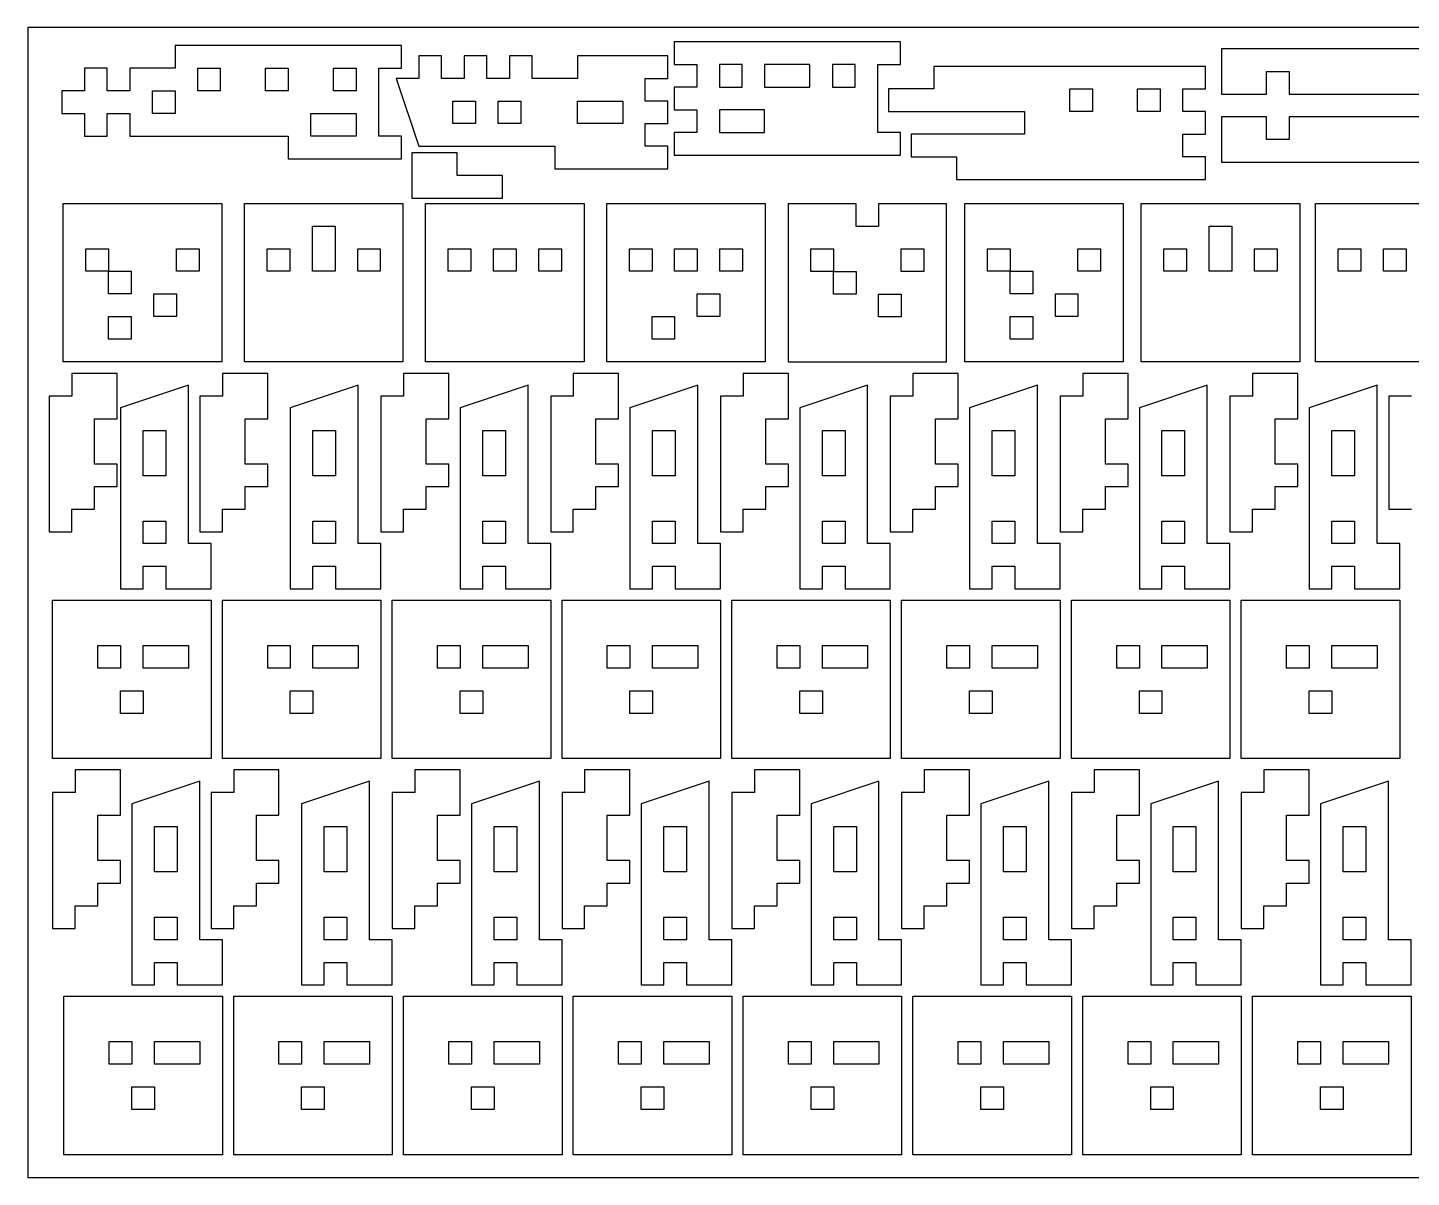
# Model space of a CAD drawing. Extents: x 0 to 610, y 0 to 305.
# Drawn here: x 0 to 366.7, y 0 to 304.8 of the extents above; entities that cross this region are included whole.
import ezdxf

# ---------------------------------------------------------------- set-up
doc = ezdxf.new("R2010")
doc.units = 0
doc.header["$MEASUREMENT"] = 0
doc.layers.add('LAYER_04', color=98, linetype='CONTINUOUS')
doc.layers.add('SQUARE', color=1, linetype='CONTINUOUS')

msp = doc.modelspace()

# ---------------------------------------------------------------- linework, layer by layer
at = {"layer": 'LAYER_04'}
for p, q in [((609.6, 304.8), (0, 304.8)), ((0, 304.8), (0, 0)), ((0, 0), (609.6, 0))]:
    msp.add_line(p, q, dxfattribs=at)
at = {"layer": 'SQUARE'}
for p, q in [((231.3, 301.04), (171.3, 301.04)), ((171.3, 301.04), (171.3, 295.04)), ((231.3, 295.04), (231.3, 301.04)), ((99.05, 300.03), (39.05, 300.03)), ((39.05, 300.03), (39.05, 294.03)), ((99.05, 294.03), (99.05, 300.03)), ((103.68, 297.35), (103.68, 291.35)), ((109.68, 297.35), (103.68, 297.35)), ((109.68, 291.35), (109.68, 297.35)), ((121.68, 297.35), (115.68, 297.35)), ((115.68, 297.35), (115.68, 291.35)), ((121.68, 291.35), (121.68, 297.35)), ((133.68, 297.35), (127.68, 297.35)), ((127.68, 297.35), (127.68, 291.35)), ((133.68, 291.35), (133.68, 297.35)), ((169.68, 297.35), (145.68, 297.35)), ((145.68, 297.35), (145.68, 291.35)), ((169.68, 291.35), (169.68, 297.35)), ((388.33, 299.18), (316.33, 299.18)), ((316.33, 299.18), (316.33, 287.18)), ((21.05, 294.03), (15.05, 294.03)), ((15.05, 294.03), (15.05, 288.03)), ((21.05, 288.03), (21.05, 294.03)), ((39.05, 294.03), (27.05, 294.03)), ((27.05, 294.03), (27.05, 288.03)), ((45.05, 294.03), (51.05, 294.03)), ((45.05, 288.03), (45.05, 294.03)), ((51.05, 294.03), (51.05, 288.03)), ((63.05, 294.03), (69.05, 294.03)), ((63.05, 288.03), (63.05, 294.03)), ((69.05, 294.03), (69.05, 288.03)), ((81.05, 294.03), (87.05, 294.03)), ((81.05, 288.03), (81.05, 294.03)), ((87.05, 294.03), (87.05, 288.03)), ((93.05, 288.03), (93.05, 294.03)), ((93.05, 294.03), (99.05, 294.03)), ((171.3, 295.04), (177.3, 295.04)), ((177.3, 295.04), (177.3, 289.04)), ((189.3, 295.04), (183.3, 295.04)), ((183.3, 295.04), (183.3, 289.04)), ((189.3, 289.04), (189.3, 295.04)), ((207.3, 295.04), (195.3, 295.04)), ((195.3, 295.04), (195.3, 289.04)), ((207.3, 289.04), (207.3, 295.04)), ((219.3, 295.04), (213.3, 295.04)), ((213.3, 295.04), (213.3, 289.04)), ((219.3, 289.04), (219.3, 295.04)), ((225.3, 289.04), (225.3, 295.04)), ((225.3, 295.04), (231.3, 295.04)), ((312.15, 294.54), (240.15, 294.54)), ((240.15, 294.54), (240.15, 288.54)), ((312.15, 288.54), (312.15, 294.54)), ((103.68, 291.35), (97.68, 291.35)), ((97.68, 291.35), (103.68, 273.35)), ((115.68, 291.35), (109.68, 291.35)), ((127.68, 291.35), (121.68, 291.35)), ((145.68, 291.35), (133.68, 291.35)), ((163.68, 285.35), (163.68, 291.35)), ((163.68, 291.35), (169.68, 291.35)), ((328.33, 287.18), (328.33, 293.18)), ((328.33, 293.18), (334.33, 293.18)), ((334.33, 293.18), (334.33, 287.18)), ((15.05, 288.03), (9.05, 288.03)), ((9.05, 288.03), (9.05, 282.03)), ((27.05, 288.03), (21.05, 288.03)), ((33.05, 288.03), (39.05, 288.03)), ((33.05, 282.03), (33.05, 288.03)), ((39.05, 288.03), (39.05, 282.03)), ((51.05, 288.03), (45.05, 288.03)), ((69.05, 288.03), (63.05, 288.03)), ((87.05, 288.03), (81.05, 288.03)), ((93.05, 282.03), (93.05, 288.03)), ((177.3, 289.04), (171.3, 289.04)), ((171.3, 289.04), (171.3, 283.04)), ((183.3, 289.04), (189.3, 289.04)), ((195.3, 289.04), (207.3, 289.04)), ((213.3, 289.04), (219.3, 289.04)), ((225.3, 283.04), (225.3, 289.04)), ((240.15, 288.54), (228.15, 288.54)), ((228.15, 288.54), (228.15, 282.54)), ((276.15, 288.54), (282.15, 288.54)), ((276.15, 282.54), (276.15, 288.54)), ((282.15, 288.54), (282.15, 282.54)), ((294.15, 288.54), (300.15, 288.54)), ((294.15, 282.54), (294.15, 288.54)), ((300.15, 288.54), (300.15, 282.54)), ((306.15, 282.54), (306.15, 288.54)), ((306.15, 288.54), (312.15, 288.54)), ((316.33, 287.18), (328.33, 287.18)), ((334.33, 287.18), (376.33, 287.18)), ((112.68, 285.35), (118.68, 285.35)), ((112.68, 279.35), (112.68, 285.35)), ((118.68, 285.35), (118.68, 279.35)), ((124.68, 285.35), (130.68, 285.35)), ((124.68, 279.35), (124.68, 285.35)), ((130.68, 285.35), (130.68, 279.35)), ((145.68, 285.35), (157.68, 285.35)), ((145.68, 279.35), (145.68, 285.35)), ((157.68, 285.35), (157.68, 279.35)), ((169.68, 285.35), (163.68, 285.35)), ((169.68, 279.35), (169.68, 285.35)), ((171.3, 283.04), (177.3, 283.04)), ((177.3, 283.04), (177.3, 277.04)), ((195.3, 283.04), (183.3, 283.04)), ((183.3, 283.04), (183.3, 277.04)), ((195.3, 277.04), (195.3, 283.04)), ((225.3, 277.04), (225.3, 283.04)), ((228.15, 282.54), (264.15, 282.54)), ((264.15, 282.54), (264.15, 276.54)), ((282.15, 282.54), (276.15, 282.54)), ((300.15, 282.54), (294.15, 282.54)), ((312.15, 282.54), (306.15, 282.54)), ((312.15, 276.54), (312.15, 282.54)), ((9.05, 282.03), (15.05, 282.03)), ((15.05, 282.03), (15.05, 276.03)), ((21.05, 276.03), (21.05, 282.03)), ((21.05, 282.03), (27.05, 282.03)), ((27.05, 282.03), (27.05, 276.03)), ((39.05, 282.03), (33.05, 282.03)), ((75.05, 282.03), (87.05, 282.03)), ((75.05, 276.03), (75.05, 282.03)), ((87.05, 282.03), (87.05, 276.03)), ((93.05, 276.03), (93.05, 282.03)), ((118.68, 279.35), (112.68, 279.35)), ((130.68, 279.35), (124.68, 279.35)), ((157.68, 279.35), (145.68, 279.35)), ((163.68, 273.35), (163.68, 279.35)), ((163.68, 279.35), (169.68, 279.35)), ((328.33, 281.18), (316.33, 281.18)), ((316.33, 281.18), (316.33, 269.18)), ((328.33, 275.18), (328.33, 281.18)), ((376.33, 281.18), (334.33, 281.18)), ((334.33, 281.18), (334.33, 275.18)), ((15.05, 276.03), (21.05, 276.03)), ((27.05, 276.03), (69.05, 276.03)), ((69.05, 276.03), (69.05, 270.03)), ((87.05, 276.03), (75.05, 276.03)), ((99.05, 276.03), (93.05, 276.03)), ((99.05, 270.03), (99.05, 276.03)), ((177.3, 277.04), (171.3, 277.04)), ((171.3, 277.04), (171.3, 271.04)), ((183.3, 277.04), (195.3, 277.04)), ((231.3, 277.04), (225.3, 277.04)), ((231.3, 271.04), (231.3, 277.04)), ((264.15, 276.54), (234.15, 276.54)), ((234.15, 276.54), (234.15, 270.54)), ((306.15, 270.54), (306.15, 276.54)), ((306.15, 276.54), (312.15, 276.54)), ((334.33, 275.18), (328.33, 275.18)), ((113.83, 271.64), (101.83, 271.64)), ((101.83, 271.64), (101.83, 259.64)), ((103.68, 273.35), (139.68, 273.35)), ((113.83, 265.64), (113.83, 271.64)), ((139.68, 273.35), (139.68, 267.35)), ((169.68, 273.35), (163.68, 273.35)), ((169.68, 267.35), (169.68, 273.35)), ((69.05, 270.03), (99.05, 270.03)), ((171.3, 271.04), (231.3, 271.04)), ((234.15, 270.54), (246.15, 270.54)), ((246.15, 270.54), (246.15, 264.54)), ((312.15, 270.54), (306.15, 270.54)), ((312.15, 264.54), (312.15, 270.54)), ((316.33, 269.18), (388.33, 269.18)), ((125.83, 265.64), (113.83, 265.64)), ((125.83, 259.64), (125.83, 265.64)), ((139.68, 267.35), (169.68, 267.35)), ((246.15, 264.54), (312.15, 264.54)), ((9.45, 216.2), (9.45, 258.2)), ((9.45, 258.2), (51.45, 258.2)), ((51.45, 258.2), (51.45, 216.2)), ((57.45, 216.2), (57.45, 258.2)), ((57.45, 258.2), (99.45, 258.2)), ((99.45, 258.2), (99.45, 216.2)), ((101.83, 259.64), (125.83, 259.64)), ((105.45, 216.2), (105.45, 258.2)), ((105.45, 258.2), (147.45, 258.2)), ((147.45, 258.2), (147.45, 216.2)), ((153.45, 216.2), (153.45, 258.2)), ((153.45, 258.2), (195.45, 258.2)), ((195.45, 258.2), (195.45, 216.2)), ((219.52, 258.08), (201.57, 258.08)), ((201.57, 258.08), (201.57, 216.2)), ((219.52, 252.1), (219.52, 258.08)), ((243.45, 258.08), (225.5, 258.08)), ((225.5, 258.08), (225.5, 252.1)), ((243.45, 216.2), (243.45, 258.08)), ((248.34, 216.2), (248.34, 258.2)), ((248.34, 258.2), (290.34, 258.2)), ((290.34, 258.2), (290.34, 216.2)), ((295.11, 216.2), (295.11, 258.2)), ((295.11, 258.2), (337.11, 258.2)), ((337.11, 258.2), (337.11, 216.2)), ((341.31, 216.2), (341.31, 258.2)), ((341.31, 258.2), (383.31, 258.2)), ((75.45, 240.2), (75.45, 252.2)), ((75.45, 252.2), (81.45, 252.2)), ((81.45, 252.2), (81.45, 240.2)), ((225.5, 252.1), (219.52, 252.1)), ((313.11, 240.2), (313.11, 252.2)), ((313.11, 252.2), (319.11, 252.2)), ((319.11, 252.2), (319.11, 240.2)), ((15.45, 240.2), (15.45, 246.2)), ((15.45, 246.2), (21.45, 246.2)), ((21.45, 246.2), (21.45, 240.2)), ((39.45, 240.2), (39.45, 246.2)), ((39.45, 246.2), (45.45, 246.2)), ((45.45, 246.2), (45.45, 240.2)), ((63.45, 240.2), (63.45, 246.2)), ((63.45, 246.2), (69.45, 246.2)), ((69.45, 246.2), (69.45, 240.2)), ((87.45, 240.2), (87.45, 246.2)), ((87.45, 246.2), (93.45, 246.2)), ((93.45, 246.2), (93.45, 240.2)), ((111.45, 240.2), (111.45, 246.2)), ((111.45, 246.2), (117.45, 246.2)), ((117.45, 246.2), (117.45, 240.2)), ((123.45, 240.2), (123.45, 246.2)), ((123.45, 246.2), (129.45, 246.2)), ((129.45, 246.2), (129.45, 240.2)), ((135.45, 240.2), (135.45, 246.2)), ((135.45, 246.2), (141.45, 246.2)), ((141.45, 246.2), (141.45, 240.2)), ((159.45, 240.2), (159.45, 246.2)), ((159.45, 246.2), (165.45, 246.2)), ((165.45, 246.2), (165.45, 240.2)), ((171.45, 240.2), (171.45, 246.2)), ((171.45, 246.2), (177.45, 246.2)), ((177.45, 246.2), (177.45, 240.2)), ((183.45, 240.2), (183.45, 246.2)), ((183.45, 246.2), (189.45, 246.2)), ((189.45, 246.2), (189.45, 240.2)), ((207.55, 240.13), (207.55, 246.12)), ((207.55, 246.12), (213.54, 246.12)), ((213.54, 246.12), (213.54, 240.13)), ((231.48, 240.13), (231.48, 246.12)), ((231.48, 246.12), (237.47, 246.12)), ((237.47, 246.12), (237.47, 240.13)), ((254.34, 240.2), (254.34, 246.2)), ((254.34, 246.2), (260.34, 246.2)), ((260.34, 246.2), (260.34, 240.2)), ((278.34, 240.2), (278.34, 246.2)), ((278.34, 246.2), (284.34, 246.2)), ((284.34, 246.2), (284.34, 240.2)), ((301.11, 240.2), (301.11, 246.2)), ((301.11, 246.2), (307.11, 246.2)), ((307.11, 246.2), (307.11, 240.2)), ((325.11, 240.2), (325.11, 246.2)), ((325.11, 246.2), (331.11, 246.2)), ((331.11, 246.2), (331.11, 240.2)), ((347.31, 240.2), (347.31, 246.2)), ((347.31, 246.2), (353.31, 246.2)), ((353.31, 246.2), (353.31, 240.2)), ((359.31, 240.2), (359.31, 246.2)), ((359.31, 246.2), (365.31, 246.2)), ((365.31, 246.2), (365.31, 240.2)), ((21.45, 240.2), (15.45, 240.2)), ((21.45, 234.2), (21.45, 240.2)), ((21.45, 240.2), (27.45, 240.2)), ((27.45, 240.2), (27.45, 234.2)), ((45.45, 240.2), (39.45, 240.2)), ((69.45, 240.2), (63.45, 240.2)), ((81.45, 240.2), (75.45, 240.2)), ((93.45, 240.2), (87.45, 240.2)), ((117.45, 240.2), (111.45, 240.2)), ((129.45, 240.2), (123.45, 240.2)), ((141.45, 240.2), (135.45, 240.2)), ((165.45, 240.2), (159.45, 240.2)), ((177.45, 240.2), (171.45, 240.2)), ((189.45, 240.2), (183.45, 240.2)), ((213.54, 240.13), (207.55, 240.13)), ((213.54, 234.15), (213.54, 240.13)), ((213.54, 240.13), (219.52, 240.13)), ((219.52, 240.13), (219.52, 234.15)), ((237.47, 240.13), (231.48, 240.13)), ((260.34, 240.2), (254.34, 240.2)), ((260.34, 234.2), (260.34, 240.2)), ((260.34, 240.2), (266.34, 240.2)), ((266.34, 240.2), (266.34, 234.2)), ((284.34, 240.2), (278.34, 240.2)), ((307.11, 240.2), (301.11, 240.2)), ((319.11, 240.2), (313.11, 240.2)), ((331.11, 240.2), (325.11, 240.2)), ((353.31, 240.2), (347.31, 240.2)), ((365.31, 240.2), (359.31, 240.2)), ((27.45, 234.2), (21.45, 234.2)), ((33.45, 228.2), (33.45, 234.2)), ((33.45, 234.2), (39.45, 234.2)), ((39.45, 234.2), (39.45, 228.2)), ((177.45, 228.2), (177.45, 234.2)), ((177.45, 234.2), (183.45, 234.2)), ((183.45, 234.2), (183.45, 228.2)), ((219.52, 234.15), (213.54, 234.15)), ((225.5, 228.17), (225.5, 234.15)), ((225.5, 234.15), (231.48, 234.15)), ((231.48, 234.15), (231.48, 228.17)), ((266.34, 234.2), (260.34, 234.2)), ((272.34, 228.2), (272.34, 234.2)), ((272.34, 234.2), (278.34, 234.2)), ((278.34, 234.2), (278.34, 228.2)), ((21.45, 222.2), (21.45, 228.2)), ((21.45, 228.2), (27.45, 228.2)), ((27.45, 228.2), (27.45, 222.2)), ((39.45, 228.2), (33.45, 228.2)), ((165.45, 222.2), (165.45, 228.2)), ((165.45, 228.2), (171.45, 228.2)), ((171.45, 228.2), (171.45, 222.2)), ((183.45, 228.2), (177.45, 228.2)), ((231.48, 228.17), (225.5, 228.17)), ((260.34, 222.2), (260.34, 228.2)), ((260.34, 228.2), (266.34, 228.2)), ((266.34, 228.2), (266.34, 222.2)), ((278.34, 228.2), (272.34, 228.2)), ((27.45, 222.2), (21.45, 222.2)), ((171.45, 222.2), (165.45, 222.2)), ((266.34, 222.2), (260.34, 222.2)), ((51.45, 216.2), (9.45, 216.2)), ((23.68, 213.11), (11.68, 213.11)), ((11.68, 213.11), (11.68, 207.11)), ((23.68, 201.11), (23.68, 213.11)), ((63.6, 213.11), (51.6, 213.11)), ((51.6, 213.11), (51.6, 207.11)), ((99.45, 216.2), (57.45, 216.2)), ((63.6, 201.11), (63.6, 213.11)), ((111.6, 213.11), (99.6, 213.11)), ((99.6, 213.11), (99.6, 207.11)), ((147.45, 216.2), (105.45, 216.2)), ((111.6, 201.11), (111.6, 213.11)), ((156.6, 213.11), (144.6, 213.11)), ((144.6, 213.11), (144.6, 207.11)), ((195.45, 216.2), (153.45, 216.2)), ((156.6, 201.11), (156.6, 213.11)), ((201.6, 213.11), (189.6, 213.11)), ((189.6, 213.11), (189.6, 207.11)), ((201.57, 216.2), (243.45, 216.2)), ((201.6, 201.11), (201.6, 213.11)), ((246.6, 213.11), (234.6, 213.11)), ((234.6, 213.11), (234.6, 207.11)), ((246.6, 201.11), (246.6, 213.11)), ((290.34, 216.2), (248.34, 216.2)), ((291.6, 213.11), (279.6, 213.11)), ((279.6, 213.11), (279.6, 207.11)), ((291.6, 201.11), (291.6, 213.11)), ((337.11, 216.2), (295.11, 216.2)), ((336.6, 213.11), (324.6, 213.11)), ((324.6, 213.11), (324.6, 207.11)), ((336.6, 201.11), (336.6, 213.11)), ((383.31, 216.2), (341.31, 216.2)), ((42.6, 210), (24.6, 204)), ((42.6, 168), (42.6, 210)), ((87.6, 210), (69.6, 204)), ((87.6, 168), (87.6, 210)), ((132.6, 210), (114.6, 204)), ((132.6, 168), (132.6, 210)), ((177.6, 210), (159.6, 204)), ((177.6, 168), (177.6, 210)), ((222.6, 210), (204.6, 204)), ((222.6, 168), (222.6, 210)), ((267.6, 210), (249.6, 204)), ((267.6, 168), (267.6, 210)), ((312.6, 210), (294.6, 204)), ((312.6, 168), (312.6, 210)), ((357.6, 210), (339.6, 204)), ((357.6, 168), (357.6, 210)), ((11.68, 207.11), (5.68, 207.11)), ((5.68, 207.11), (5.68, 171.11)), ((51.6, 207.11), (45.6, 207.11)), ((45.6, 207.11), (45.6, 171.11)), ((99.6, 207.11), (93.6, 207.11)), ((93.6, 207.11), (93.6, 171.11)), ((144.6, 207.11), (138.6, 207.11)), ((138.6, 207.11), (138.6, 171.11)), ((189.6, 207.11), (183.6, 207.11)), ((183.6, 207.11), (183.6, 171.11)), ((234.6, 207.11), (228.6, 207.11)), ((228.6, 207.11), (228.6, 171.11)), ((279.6, 207.11), (273.6, 207.11)), ((273.6, 207.11), (273.6, 171.11)), ((324.6, 207.11), (318.6, 207.11)), ((318.6, 207.11), (318.6, 171.11)), ((366.75, 207.11), (360.75, 207.11)), ((360.75, 207.11), (360.75, 177.11)), ((24.6, 204), (24.6, 156)), ((69.6, 204), (69.6, 156)), ((114.6, 204), (114.6, 156)), ((159.6, 204), (159.6, 156)), ((204.6, 204), (204.6, 156)), ((249.6, 204), (249.6, 156)), ((294.6, 204), (294.6, 156)), ((339.6, 204), (339.6, 156)), ((17.68, 189.11), (17.68, 201.11)), ((17.68, 201.11), (23.68, 201.11)), ((57.6, 189.11), (57.6, 201.11)), ((57.6, 201.11), (63.6, 201.11)), ((105.6, 189.11), (105.6, 201.11)), ((105.6, 201.11), (111.6, 201.11)), ((150.6, 189.11), (150.6, 201.11)), ((150.6, 201.11), (156.6, 201.11)), ((195.6, 189.11), (195.6, 201.11)), ((195.6, 201.11), (201.6, 201.11)), ((240.6, 189.11), (240.6, 201.11)), ((240.6, 201.11), (246.6, 201.11)), ((285.6, 189.11), (285.6, 201.11)), ((285.6, 201.11), (291.6, 201.11)), ((330.6, 189.11), (330.6, 201.11)), ((330.6, 201.11), (336.6, 201.11)), ((30.6, 186), (30.6, 198)), ((30.6, 198), (36.6, 198)), ((36.6, 198), (36.6, 186)), ((75.6, 186), (75.6, 198)), ((75.6, 198), (81.6, 198)), ((81.6, 198), (81.6, 186)), ((120.6, 186), (120.6, 198)), ((120.6, 198), (126.6, 198)), ((126.6, 198), (126.6, 186)), ((165.6, 186), (165.6, 198)), ((165.6, 198), (171.6, 198)), ((171.6, 198), (171.6, 186)), ((210.6, 186), (210.6, 198)), ((210.6, 198), (216.6, 198)), ((216.6, 198), (216.6, 186)), ((255.6, 186), (255.6, 198)), ((255.6, 198), (261.6, 198)), ((261.6, 198), (261.6, 186)), ((300.6, 186), (300.6, 198)), ((300.6, 198), (306.6, 198)), ((306.6, 198), (306.6, 186)), ((345.6, 186), (345.6, 198)), ((345.6, 198), (351.6, 198)), ((351.6, 198), (351.6, 186)), ((23.68, 189.11), (17.68, 189.11)), ((23.68, 183.11), (23.68, 189.11)), ((63.6, 189.11), (57.6, 189.11)), ((63.6, 183.11), (63.6, 189.11)), ((111.6, 189.11), (105.6, 189.11)), ((111.6, 183.11), (111.6, 189.11)), ((156.6, 189.11), (150.6, 189.11)), ((156.6, 183.11), (156.6, 189.11)), ((201.6, 189.11), (195.6, 189.11)), ((201.6, 183.11), (201.6, 189.11)), ((246.6, 189.11), (240.6, 189.11)), ((246.6, 183.11), (246.6, 189.11)), ((291.6, 189.11), (285.6, 189.11)), ((291.6, 183.11), (291.6, 189.11)), ((336.6, 189.11), (330.6, 189.11)), ((336.6, 183.11), (336.6, 189.11)), ((36.6, 186), (30.6, 186)), ((81.6, 186), (75.6, 186)), ((126.6, 186), (120.6, 186)), ((171.6, 186), (165.6, 186)), ((216.6, 186), (210.6, 186)), ((261.6, 186), (255.6, 186)), ((306.6, 186), (300.6, 186)), ((351.6, 186), (345.6, 186)), ((17.68, 177.11), (17.68, 183.11)), ((17.68, 183.11), (23.68, 183.11)), ((57.6, 177.11), (57.6, 183.11)), ((57.6, 183.11), (63.6, 183.11)), ((105.6, 177.11), (105.6, 183.11)), ((105.6, 183.11), (111.6, 183.11)), ((150.6, 177.11), (150.6, 183.11)), ((150.6, 183.11), (156.6, 183.11)), ((195.6, 177.11), (195.6, 183.11)), ((195.6, 183.11), (201.6, 183.11)), ((240.6, 177.11), (240.6, 183.11)), ((240.6, 183.11), (246.6, 183.11)), ((285.6, 177.11), (285.6, 183.11)), ((285.6, 183.11), (291.6, 183.11)), ((330.6, 177.11), (330.6, 183.11)), ((330.6, 183.11), (336.6, 183.11)), ((11.68, 171.11), (11.68, 177.11)), ((11.68, 177.11), (17.68, 177.11)), ((51.6, 171.11), (51.6, 177.11)), ((51.6, 177.11), (57.6, 177.11)), ((99.6, 171.11), (99.6, 177.11)), ((99.6, 177.11), (105.6, 177.11)), ((144.6, 171.11), (144.6, 177.11)), ((144.6, 177.11), (150.6, 177.11)), ((189.6, 171.11), (189.6, 177.11)), ((189.6, 177.11), (195.6, 177.11)), ((234.6, 171.11), (234.6, 177.11)), ((234.6, 177.11), (240.6, 177.11)), ((279.6, 171.11), (279.6, 177.11)), ((279.6, 177.11), (285.6, 177.11)), ((324.6, 171.11), (324.6, 177.11)), ((324.6, 177.11), (330.6, 177.11)), ((360.75, 177.11), (366.75, 177.11)), ((30.6, 168), (30.6, 174)), ((30.6, 174), (36.6, 174)), ((36.6, 174), (36.6, 168)), ((75.6, 168), (75.6, 174)), ((75.6, 174), (81.6, 174)), ((81.6, 174), (81.6, 168)), ((120.6, 168), (120.6, 174)), ((120.6, 174), (126.6, 174)), ((126.6, 174), (126.6, 168)), ((165.6, 168), (165.6, 174)), ((165.6, 174), (171.6, 174)), ((171.6, 174), (171.6, 168)), ((210.6, 168), (210.6, 174)), ((210.6, 174), (216.6, 174)), ((216.6, 174), (216.6, 168)), ((255.6, 168), (255.6, 174)), ((255.6, 174), (261.6, 174)), ((261.6, 174), (261.6, 168)), ((300.6, 168), (300.6, 174)), ((300.6, 174), (306.6, 174)), ((306.6, 174), (306.6, 168)), ((345.6, 168), (345.6, 174)), ((345.6, 174), (351.6, 174)), ((351.6, 174), (351.6, 168)), ((5.68, 171.11), (11.68, 171.11)), ((45.6, 171.11), (51.6, 171.11)), ((93.6, 171.11), (99.6, 171.11)), ((138.6, 171.11), (144.6, 171.11)), ((183.6, 171.11), (189.6, 171.11)), ((228.6, 171.11), (234.6, 171.11)), ((273.6, 171.11), (279.6, 171.11)), ((318.6, 171.11), (324.6, 171.11)), ((36.6, 168), (30.6, 168)), ((48.6, 168), (42.6, 168)), ((48.6, 156), (48.6, 168)), ((81.6, 168), (75.6, 168)), ((93.6, 168), (87.6, 168)), ((93.6, 156), (93.6, 168)), ((126.6, 168), (120.6, 168)), ((138.6, 168), (132.6, 168)), ((138.6, 156), (138.6, 168)), ((171.6, 168), (165.6, 168)), ((183.6, 168), (177.6, 168)), ((183.6, 156), (183.6, 168)), ((216.6, 168), (210.6, 168)), ((228.6, 168), (222.6, 168)), ((228.6, 156), (228.6, 168)), ((261.6, 168), (255.6, 168)), ((273.6, 168), (267.6, 168)), ((273.6, 156), (273.6, 168)), ((306.6, 168), (300.6, 168)), ((318.6, 168), (312.6, 168)), ((318.6, 156), (318.6, 168)), ((351.6, 168), (345.6, 168)), ((363.6, 168), (357.6, 168)), ((363.6, 156), (363.6, 168)), ((30.6, 156), (30.6, 162)), ((30.6, 162), (36.6, 162)), ((36.6, 162), (36.6, 156)), ((75.6, 156), (75.6, 162)), ((75.6, 162), (81.6, 162)), ((81.6, 162), (81.6, 156)), ((120.6, 156), (120.6, 162)), ((120.6, 162), (126.6, 162)), ((126.6, 162), (126.6, 156)), ((165.6, 156), (165.6, 162)), ((165.6, 162), (171.6, 162)), ((171.6, 162), (171.6, 156)), ((210.6, 156), (210.6, 162)), ((210.6, 162), (216.6, 162)), ((216.6, 162), (216.6, 156)), ((255.6, 156), (255.6, 162)), ((255.6, 162), (261.6, 162)), ((261.6, 162), (261.6, 156)), ((300.6, 156), (300.6, 162)), ((300.6, 162), (306.6, 162)), ((306.6, 162), (306.6, 156)), ((345.6, 156), (345.6, 162)), ((345.6, 162), (351.6, 162)), ((351.6, 162), (351.6, 156)), ((24.6, 156), (30.6, 156)), ((36.6, 156), (48.6, 156)), ((69.6, 156), (75.6, 156)), ((81.6, 156), (93.6, 156)), ((114.6, 156), (120.6, 156)), ((126.6, 156), (138.6, 156)), ((159.6, 156), (165.6, 156)), ((171.6, 156), (183.6, 156)), ((204.6, 156), (210.6, 156)), ((216.6, 156), (228.6, 156)), ((249.6, 156), (255.6, 156)), ((261.6, 156), (273.6, 156)), ((294.6, 156), (300.6, 156)), ((306.6, 156), (318.6, 156)), ((339.6, 156), (345.6, 156)), ((351.6, 156), (363.6, 156)), ((6.6, 111), (6.6, 153)), ((6.6, 153), (48.6, 153)), ((48.6, 153), (48.6, 111)), ((51.6, 111), (51.6, 153)), ((51.6, 153), (93.6, 153)), ((93.6, 153), (93.6, 111)), ((96.6, 111), (96.6, 153)), ((96.6, 153), (138.6, 153)), ((138.6, 153), (138.6, 111)), ((141.6, 111), (141.6, 153)), ((141.6, 153), (183.6, 153)), ((183.6, 153), (183.6, 111)), ((186.6, 111), (186.6, 153)), ((186.6, 153), (228.6, 153)), ((228.6, 153), (228.6, 111)), ((231.6, 111), (231.6, 153)), ((231.6, 153), (273.6, 153)), ((273.6, 153), (273.6, 111)), ((276.6, 111), (276.6, 153)), ((276.6, 153), (318.6, 153)), ((318.6, 153), (318.6, 111)), ((321.6, 111), (321.6, 153)), ((321.6, 153), (363.6, 153)), ((363.6, 153), (363.6, 111)), ((18.6, 135), (18.6, 141)), ((18.6, 141), (24.6, 141)), ((24.6, 141), (24.6, 135)), ((30.6, 135), (30.6, 141)), ((30.6, 141), (42.6, 141)), ((42.6, 141), (42.6, 135)), ((63.6, 135), (63.6, 141)), ((63.6, 141), (69.6, 141)), ((69.6, 141), (69.6, 135)), ((75.6, 135), (75.6, 141)), ((75.6, 141), (87.6, 141)), ((87.6, 141), (87.6, 135)), ((108.6, 135), (108.6, 141)), ((108.6, 141), (114.6, 141)), ((114.6, 141), (114.6, 135)), ((120.6, 135), (120.6, 141)), ((120.6, 141), (132.6, 141)), ((132.6, 141), (132.6, 135)), ((153.6, 135), (153.6, 141)), ((153.6, 141), (159.6, 141)), ((159.6, 141), (159.6, 135)), ((165.6, 135), (165.6, 141)), ((165.6, 141), (177.6, 141)), ((177.6, 141), (177.6, 135)), ((198.6, 135), (198.6, 141)), ((198.6, 141), (204.6, 141)), ((204.6, 141), (204.6, 135)), ((210.6, 135), (210.6, 141)), ((210.6, 141), (222.6, 141)), ((222.6, 141), (222.6, 135)), ((243.6, 135), (243.6, 141)), ((243.6, 141), (249.6, 141)), ((249.6, 141), (249.6, 135)), ((255.6, 135), (255.6, 141)), ((255.6, 141), (267.6, 141)), ((267.6, 141), (267.6, 135)), ((288.6, 135), (288.6, 141)), ((288.6, 141), (294.6, 141)), ((294.6, 141), (294.6, 135)), ((300.6, 135), (300.6, 141)), ((300.6, 141), (312.6, 141)), ((312.6, 141), (312.6, 135)), ((333.6, 135), (333.6, 141)), ((333.6, 141), (339.6, 141)), ((339.6, 141), (339.6, 135)), ((345.6, 135), (345.6, 141)), ((345.6, 141), (357.6, 141)), ((357.6, 141), (357.6, 135)), ((24.6, 135), (18.6, 135)), ((42.6, 135), (30.6, 135)), ((69.6, 135), (63.6, 135)), ((87.6, 135), (75.6, 135)), ((114.6, 135), (108.6, 135)), ((132.6, 135), (120.6, 135)), ((159.6, 135), (153.6, 135)), ((177.6, 135), (165.6, 135)), ((204.6, 135), (198.6, 135)), ((222.6, 135), (210.6, 135)), ((249.6, 135), (243.6, 135)), ((267.6, 135), (255.6, 135)), ((294.6, 135), (288.6, 135)), ((312.6, 135), (300.6, 135)), ((339.6, 135), (333.6, 135)), ((357.6, 135), (345.6, 135)), ((24.6, 123), (24.6, 129)), ((24.6, 129), (30.6, 129)), ((30.6, 129), (30.6, 123)), ((69.6, 123), (69.6, 129)), ((69.6, 129), (75.6, 129)), ((75.6, 129), (75.6, 123)), ((114.6, 123), (114.6, 129)), ((114.6, 129), (120.6, 129)), ((120.6, 129), (120.6, 123)), ((159.6, 123), (159.6, 129)), ((159.6, 129), (165.6, 129)), ((165.6, 129), (165.6, 123)), ((204.6, 123), (204.6, 129)), ((204.6, 129), (210.6, 129)), ((210.6, 129), (210.6, 123)), ((249.6, 123), (249.6, 129)), ((249.6, 129), (255.6, 129)), ((255.6, 129), (255.6, 123)), ((294.6, 123), (294.6, 129)), ((294.6, 129), (300.6, 129)), ((300.6, 129), (300.6, 123)), ((339.6, 123), (339.6, 129)), ((339.6, 129), (345.6, 129)), ((345.6, 129), (345.6, 123)), ((30.6, 123), (24.6, 123)), ((75.6, 123), (69.6, 123)), ((120.6, 123), (114.6, 123)), ((165.6, 123), (159.6, 123)), ((210.6, 123), (204.6, 123)), ((255.6, 123), (249.6, 123)), ((300.6, 123), (294.6, 123)), ((345.6, 123), (339.6, 123)), ((48.6, 111), (6.6, 111)), ((93.6, 111), (51.6, 111)), ((138.6, 111), (96.6, 111)), ((183.6, 111), (141.6, 111)), ((228.6, 111), (186.6, 111)), ((273.6, 111), (231.6, 111)), ((318.6, 111), (276.6, 111)), ((363.6, 111), (321.6, 111)), ((24.6, 108), (12.6, 108)), ((12.6, 108), (12.6, 102)), ((24.6, 96), (24.6, 108)), ((66.6, 108), (54.6, 108)), ((54.6, 108), (54.6, 102)), ((66.6, 96), (66.6, 108)), ((114.6, 108), (102.6, 108)), ((102.6, 108), (102.6, 102)), ((114.6, 96), (114.6, 108)), ((159.6, 108), (147.6, 108)), ((147.6, 108), (147.6, 102)), ((159.6, 96), (159.6, 108)), ((204.6, 108), (192.6, 108)), ((192.6, 108), (192.6, 102)), ((204.6, 96), (204.6, 108)), ((249.6, 108), (237.6, 108)), ((237.6, 108), (237.6, 102)), ((249.6, 96), (249.6, 108)), ((294.6, 108), (282.6, 108)), ((282.6, 108), (282.6, 102)), ((294.6, 96), (294.6, 108)), ((339.6, 108), (327.6, 108)), ((327.6, 108), (327.6, 102)), ((339.6, 96), (339.6, 108)), ((45.6, 105), (27.6, 99)), ((45.6, 63), (45.6, 105)), ((90.6, 105), (72.6, 99)), ((90.6, 63), (90.6, 105)), ((135.6, 105), (117.6, 99)), ((135.6, 63), (135.6, 105)), ((180.6, 105), (162.6, 99)), ((180.6, 63), (180.6, 105)), ((225.6, 105), (207.6, 99)), ((225.6, 63), (225.6, 105)), ((270.6, 105), (252.6, 99)), ((270.6, 63), (270.6, 105)), ((315.6, 105), (297.6, 99)), ((315.6, 63), (315.6, 105)), ((360.6, 105), (342.6, 99)), ((360.6, 63), (360.6, 105)), ((12.6, 102), (6.6, 102)), ((6.6, 102), (6.6, 66)), ((54.6, 102), (48.6, 102)), ((48.6, 102), (48.6, 66)), ((102.6, 102), (96.6, 102)), ((96.6, 102), (96.6, 66)), ((147.6, 102), (141.6, 102)), ((141.6, 102), (141.6, 66)), ((192.6, 102), (186.6, 102)), ((186.6, 102), (186.6, 66)), ((237.6, 102), (231.6, 102)), ((231.6, 102), (231.6, 66)), ((282.6, 102), (276.6, 102)), ((276.6, 102), (276.6, 66)), ((327.6, 102), (321.6, 102)), ((321.6, 102), (321.6, 66)), ((18.6, 84), (18.6, 96)), ((18.6, 96), (24.6, 96)), ((27.6, 99), (27.6, 51)), ((60.6, 84), (60.6, 96)), ((60.6, 96), (66.6, 96)), ((72.6, 99), (72.6, 51)), ((108.6, 84), (108.6, 96)), ((108.6, 96), (114.6, 96)), ((117.6, 99), (117.6, 51)), ((153.6, 84), (153.6, 96)), ((153.6, 96), (159.6, 96)), ((162.6, 99), (162.6, 51)), ((198.6, 84), (198.6, 96)), ((198.6, 96), (204.6, 96)), ((207.6, 99), (207.6, 51)), ((243.6, 84), (243.6, 96)), ((243.6, 96), (249.6, 96)), ((252.6, 99), (252.6, 51)), ((288.6, 84), (288.6, 96)), ((288.6, 96), (294.6, 96)), ((297.6, 99), (297.6, 51)), ((333.6, 84), (333.6, 96)), ((333.6, 96), (339.6, 96)), ((342.6, 99), (342.6, 51)), ((33.6, 81), (33.6, 93)), ((33.6, 93), (39.6, 93)), ((39.6, 93), (39.6, 81)), ((78.6, 81), (78.6, 93)), ((78.6, 93), (84.6, 93)), ((84.6, 93), (84.6, 81)), ((123.6, 81), (123.6, 93)), ((123.6, 93), (129.6, 93)), ((129.6, 93), (129.6, 81)), ((168.6, 81), (168.6, 93)), ((168.6, 93), (174.6, 93)), ((174.6, 93), (174.6, 81)), ((213.6, 81), (213.6, 93)), ((213.6, 93), (219.6, 93)), ((219.6, 93), (219.6, 81)), ((258.6, 81), (258.6, 93)), ((258.6, 93), (264.6, 93)), ((264.6, 93), (264.6, 81)), ((303.6, 81), (303.6, 93)), ((303.6, 93), (309.6, 93)), ((309.6, 93), (309.6, 81)), ((348.6, 81), (348.6, 93)), ((348.6, 93), (354.6, 93)), ((354.6, 93), (354.6, 81)), ((24.6, 84), (18.6, 84)), ((24.6, 78), (24.6, 84)), ((39.6, 81), (33.6, 81)), ((66.6, 84), (60.6, 84)), ((66.6, 78), (66.6, 84)), ((84.6, 81), (78.6, 81)), ((114.6, 84), (108.6, 84)), ((114.6, 78), (114.6, 84)), ((129.6, 81), (123.6, 81)), ((159.6, 84), (153.6, 84)), ((159.6, 78), (159.6, 84)), ((174.6, 81), (168.6, 81)), ((204.6, 84), (198.6, 84)), ((204.6, 78), (204.6, 84)), ((219.6, 81), (213.6, 81)), ((249.6, 84), (243.6, 84)), ((249.6, 78), (249.6, 84)), ((264.6, 81), (258.6, 81)), ((294.6, 84), (288.6, 84)), ((294.6, 78), (294.6, 84)), ((309.6, 81), (303.6, 81)), ((339.6, 84), (333.6, 84)), ((339.6, 78), (339.6, 84)), ((354.6, 81), (348.6, 81)), ((18.6, 72), (18.6, 78)), ((18.6, 78), (24.6, 78)), ((60.6, 72), (60.6, 78)), ((60.6, 78), (66.6, 78)), ((108.6, 72), (108.6, 78)), ((108.6, 78), (114.6, 78)), ((153.6, 72), (153.6, 78)), ((153.6, 78), (159.6, 78)), ((198.6, 72), (198.6, 78)), ((198.6, 78), (204.6, 78)), ((243.6, 72), (243.6, 78)), ((243.6, 78), (249.6, 78)), ((288.6, 72), (288.6, 78)), ((288.6, 78), (294.6, 78)), ((333.6, 72), (333.6, 78)), ((333.6, 78), (339.6, 78)), ((12.6, 66), (12.6, 72)), ((12.6, 72), (18.6, 72)), ((54.6, 66), (54.6, 72)), ((54.6, 72), (60.6, 72)), ((102.6, 66), (102.6, 72)), ((102.6, 72), (108.6, 72)), ((147.6, 66), (147.6, 72)), ((147.6, 72), (153.6, 72)), ((192.6, 66), (192.6, 72)), ((192.6, 72), (198.6, 72)), ((237.6, 66), (237.6, 72)), ((237.6, 72), (243.6, 72)), ((282.6, 66), (282.6, 72)), ((282.6, 72), (288.6, 72)), ((327.6, 66), (327.6, 72)), ((327.6, 72), (333.6, 72)), ((33.6, 63), (33.6, 69)), ((33.6, 69), (39.6, 69)), ((39.6, 69), (39.6, 63)), ((78.6, 63), (78.6, 69)), ((78.6, 69), (84.6, 69)), ((84.6, 69), (84.6, 63)), ((123.6, 63), (123.6, 69)), ((123.6, 69), (129.6, 69)), ((129.6, 69), (129.6, 63)), ((168.6, 63), (168.6, 69)), ((168.6, 69), (174.6, 69)), ((174.6, 69), (174.6, 63)), ((213.6, 63), (213.6, 69)), ((213.6, 69), (219.6, 69)), ((219.6, 69), (219.6, 63)), ((258.6, 63), (258.6, 69)), ((258.6, 69), (264.6, 69)), ((264.6, 69), (264.6, 63)), ((303.6, 63), (303.6, 69)), ((303.6, 69), (309.6, 69)), ((309.6, 69), (309.6, 63)), ((348.6, 63), (348.6, 69)), ((348.6, 69), (354.6, 69)), ((354.6, 69), (354.6, 63)), ((6.6, 66), (12.6, 66)), ((39.6, 63), (33.6, 63)), ((51.6, 63), (45.6, 63)), ((48.6, 66), (54.6, 66)), ((51.6, 51), (51.6, 63)), ((84.6, 63), (78.6, 63)), ((96.6, 63), (90.6, 63)), ((96.6, 66), (102.6, 66)), ((96.6, 51), (96.6, 63)), ((129.6, 63), (123.6, 63)), ((141.6, 63), (135.6, 63)), ((141.6, 66), (147.6, 66)), ((141.6, 51), (141.6, 63)), ((174.6, 63), (168.6, 63)), ((186.6, 63), (180.6, 63)), ((186.6, 66), (192.6, 66)), ((186.6, 51), (186.6, 63)), ((219.6, 63), (213.6, 63)), ((231.6, 63), (225.6, 63)), ((231.6, 66), (237.6, 66)), ((231.6, 51), (231.6, 63)), ((264.6, 63), (258.6, 63)), ((276.6, 63), (270.6, 63)), ((276.6, 66), (282.6, 66)), ((276.6, 51), (276.6, 63)), ((309.6, 63), (303.6, 63)), ((321.6, 63), (315.6, 63)), ((321.6, 66), (327.6, 66)), ((321.6, 51), (321.6, 63)), ((354.6, 63), (348.6, 63)), ((366.6, 63), (360.6, 63)), ((366.6, 51), (366.6, 63)), ((33.6, 51), (33.6, 57)), ((33.6, 57), (39.6, 57)), ((39.6, 57), (39.6, 51)), ((78.6, 51), (78.6, 57)), ((78.6, 57), (84.6, 57)), ((84.6, 57), (84.6, 51)), ((123.6, 51), (123.6, 57)), ((123.6, 57), (129.6, 57)), ((129.6, 57), (129.6, 51)), ((168.6, 51), (168.6, 57)), ((168.6, 57), (174.6, 57)), ((174.6, 57), (174.6, 51)), ((213.6, 51), (213.6, 57)), ((213.6, 57), (219.6, 57)), ((219.6, 57), (219.6, 51)), ((258.6, 51), (258.6, 57)), ((258.6, 57), (264.6, 57)), ((264.6, 57), (264.6, 51)), ((303.6, 51), (303.6, 57)), ((303.6, 57), (309.6, 57)), ((309.6, 57), (309.6, 51)), ((348.6, 51), (348.6, 57)), ((348.6, 57), (354.6, 57)), ((354.6, 57), (354.6, 51)), ((9.6, 6), (9.6, 48)), ((9.6, 48), (51.6, 48)), ((27.6, 51), (33.6, 51)), ((39.6, 51), (51.6, 51)), ((51.6, 48), (51.6, 6)), ((54.6, 6), (54.6, 48)), ((54.6, 48), (96.6, 48)), ((72.6, 51), (78.6, 51)), ((84.6, 51), (96.6, 51)), ((96.6, 48), (96.6, 6)), ((99.6, 6), (99.6, 48)), ((99.6, 48), (141.6, 48)), ((117.6, 51), (123.6, 51)), ((129.6, 51), (141.6, 51)), ((141.6, 48), (141.6, 6)), ((144.6, 6), (144.6, 48)), ((144.6, 48), (186.6, 48)), ((162.6, 51), (168.6, 51)), ((174.6, 51), (186.6, 51)), ((186.6, 48), (186.6, 6)), ((189.6, 6), (189.6, 48)), ((189.6, 48), (231.6, 48)), ((207.6, 51), (213.6, 51)), ((219.6, 51), (231.6, 51)), ((231.6, 48), (231.6, 6)), ((234.6, 6), (234.6, 48)), ((234.6, 48), (276.6, 48)), ((252.6, 51), (258.6, 51)), ((264.6, 51), (276.6, 51)), ((276.6, 48), (276.6, 6)), ((279.6, 6), (279.6, 48)), ((279.6, 48), (321.6, 48)), ((297.6, 51), (303.6, 51)), ((309.6, 51), (321.6, 51)), ((321.6, 48), (321.6, 6)), ((324.6, 6), (324.6, 48)), ((324.6, 48), (366.6, 48)), ((342.6, 51), (348.6, 51)), ((354.6, 51), (366.6, 51)), ((366.6, 48), (366.6, 6)), ((21.6, 30), (21.6, 36)), ((21.6, 36), (27.6, 36)), ((27.6, 36), (27.6, 30)), ((33.6, 30), (33.6, 36)), ((33.6, 36), (45.6, 36)), ((45.6, 36), (45.6, 30)), ((66.6, 30), (66.6, 36)), ((66.6, 36), (72.6, 36)), ((72.6, 36), (72.6, 30)), ((78.6, 30), (78.6, 36)), ((78.6, 36), (90.6, 36)), ((90.6, 36), (90.6, 30)), ((111.6, 30), (111.6, 36)), ((111.6, 36), (117.6, 36)), ((117.6, 36), (117.6, 30)), ((123.6, 30), (123.6, 36)), ((123.6, 36), (135.6, 36)), ((135.6, 36), (135.6, 30)), ((156.6, 30), (156.6, 36)), ((156.6, 36), (162.6, 36)), ((162.6, 36), (162.6, 30)), ((168.6, 30), (168.6, 36)), ((168.6, 36), (180.6, 36)), ((180.6, 36), (180.6, 30)), ((201.6, 30), (201.6, 36)), ((201.6, 36), (207.6, 36)), ((207.6, 36), (207.6, 30)), ((213.6, 30), (213.6, 36)), ((213.6, 36), (225.6, 36)), ((225.6, 36), (225.6, 30)), ((246.6, 30), (246.6, 36)), ((246.6, 36), (252.6, 36)), ((252.6, 36), (252.6, 30)), ((258.6, 30), (258.6, 36)), ((258.6, 36), (270.6, 36)), ((270.6, 36), (270.6, 30)), ((291.6, 30), (291.6, 36)), ((291.6, 36), (297.6, 36)), ((297.6, 36), (297.6, 30)), ((303.6, 30), (303.6, 36)), ((303.6, 36), (315.6, 36)), ((315.6, 36), (315.6, 30)), ((336.6, 30), (336.6, 36)), ((336.6, 36), (342.6, 36)), ((342.6, 36), (342.6, 30)), ((348.6, 30), (348.6, 36)), ((348.6, 36), (360.6, 36)), ((360.6, 36), (360.6, 30)), ((27.6, 30), (21.6, 30)), ((45.6, 30), (33.6, 30)), ((72.6, 30), (66.6, 30)), ((90.6, 30), (78.6, 30)), ((117.6, 30), (111.6, 30)), ((135.6, 30), (123.6, 30)), ((162.6, 30), (156.6, 30)), ((180.6, 30), (168.6, 30)), ((207.6, 30), (201.6, 30)), ((225.6, 30), (213.6, 30)), ((252.6, 30), (246.6, 30)), ((270.6, 30), (258.6, 30)), ((297.6, 30), (291.6, 30)), ((315.6, 30), (303.6, 30)), ((342.6, 30), (336.6, 30)), ((360.6, 30), (348.6, 30)), ((27.6, 18), (27.6, 24)), ((27.6, 24), (33.6, 24)), ((33.6, 24), (33.6, 18)), ((72.6, 18), (72.6, 24)), ((72.6, 24), (78.6, 24)), ((78.6, 24), (78.6, 18)), ((117.6, 18), (117.6, 24)), ((117.6, 24), (123.6, 24)), ((123.6, 24), (123.6, 18)), ((162.6, 18), (162.6, 24)), ((162.6, 24), (168.6, 24)), ((168.6, 24), (168.6, 18)), ((207.6, 18), (207.6, 24)), ((207.6, 24), (213.6, 24)), ((213.6, 24), (213.6, 18)), ((252.6, 18), (252.6, 24)), ((252.6, 24), (258.6, 24)), ((258.6, 24), (258.6, 18)), ((297.6, 18), (297.6, 24)), ((297.6, 24), (303.6, 24)), ((303.6, 24), (303.6, 18)), ((342.6, 18), (342.6, 24)), ((342.6, 24), (348.6, 24)), ((348.6, 24), (348.6, 18)), ((33.6, 18), (27.6, 18)), ((78.6, 18), (72.6, 18)), ((123.6, 18), (117.6, 18)), ((168.6, 18), (162.6, 18)), ((213.6, 18), (207.6, 18)), ((258.6, 18), (252.6, 18)), ((303.6, 18), (297.6, 18)), ((348.6, 18), (342.6, 18)), ((51.6, 6), (9.6, 6)), ((96.6, 6), (54.6, 6)), ((141.6, 6), (99.6, 6)), ((186.6, 6), (144.6, 6)), ((231.6, 6), (189.6, 6)), ((276.6, 6), (234.6, 6)), ((321.6, 6), (279.6, 6)), ((366.6, 6), (324.6, 6))]:
    msp.add_line(p, q, dxfattribs=at)

doc.saveas('drawing.dxf')
